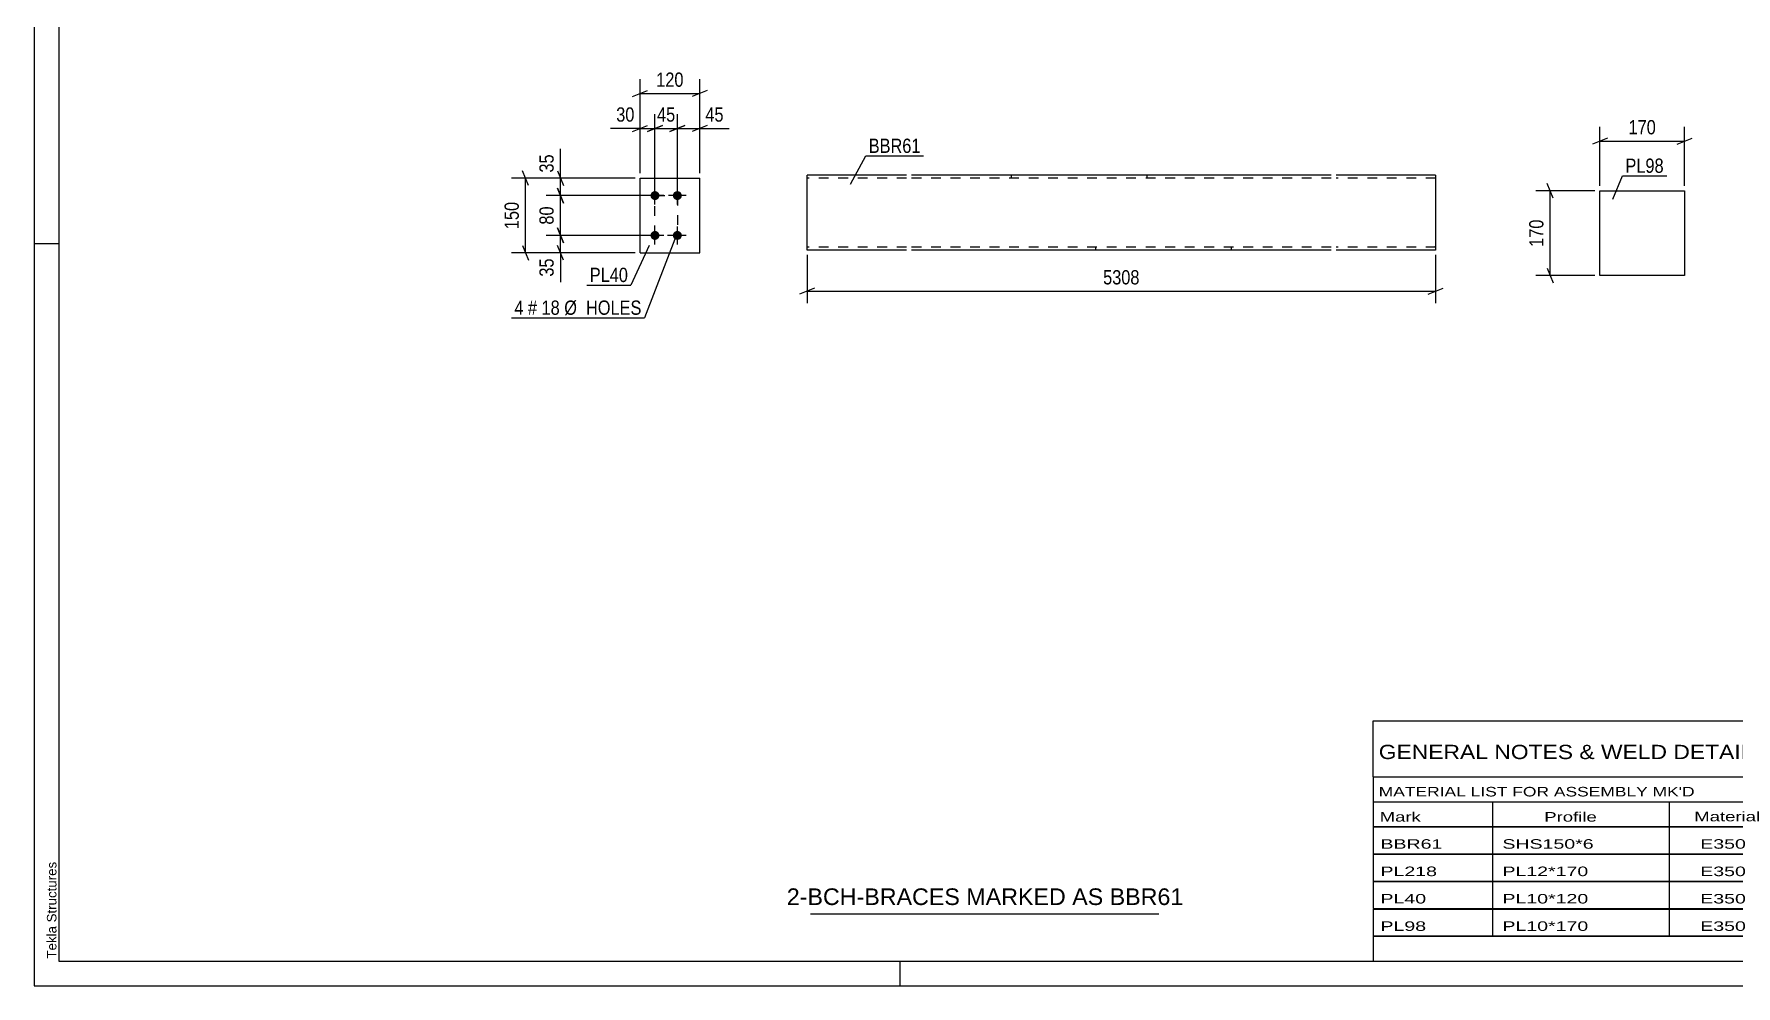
# Model space of a CAD drawing. Header units: millimetres. Extents: x 0 to 594, y 0 to 420.
# Drawn here: x 0 to 341.9, y 0 to 191.2 of the extents above; entities that cross this region are included whole.
import ezdxf

# ---------------------------------------------------------------- set-up
doc = ezdxf.new("R2010")
doc.units = ezdxf.units.MM
doc.linetypes.add('DXK_LINE_DOT2', pattern=[3.9198, 1.9599, -1.9599])
doc.styles.add('Arial', font='ARIAL.TTF', dxfattribs={"height": 0.2})
doc.styles.add('Arial Narrow', font='ARIALN.TTF', dxfattribs={"height": 0.2})

# ---------------------------------------------------------------- blocks, each defined once
blk = doc.blocks.new('Unknown-580610752-1130')
at = {"color": 5, "linetype": 'Continuous'}
for p, q in [((0, 420), (0, 0)), ((5, 415), (5, 5)), ((5, 149), (0, 149)), ((5, 5), (589, 5)), ((174, 0), (174, 5)), ((0, 0), (594, 0))]:
    blk.add_line(p, q, dxfattribs=at)
at = {"color": 174, "linetype": 'Continuous', "style": 'Arial'}
blk.add_text('Tekla Structures', height=1.9102, rotation=90, dxfattribs=at).set_placement((4.5, 5.5))
blk = doc.blocks.new('Part-580610752-2167 - 2161')
at = {"color": 2, "linetype": 'Continuous'}
for p, q in [((121.74, 147.22), (121.74, 162.22)), ((121.74, 162.22), (133.74, 162.22)), ((133.74, 147.22), (133.74, 162.22)), ((121.74, 147.22), (121.74, 147.22)), ((121.74, 147.22), (133.74, 147.22)), ((133.74, 147.22), (133.74, 147.22))]:
    blk.add_line(p, q, dxfattribs=at)
at = {"color": 7, "linetype": 'DXK_LINE_DOT2'}
for p, q in [((121.74, 162.22), (133.74, 162.22)), ((121.74, 147.22), (121.74, 147.22)), ((121.74, 147.22), (133.74, 147.22)), ((133.74, 147.22), (133.74, 147.22))]:
    blk.add_line(p, q, dxfattribs=at)
blk = doc.blocks.new('Bolt-580610752-2200 - 2161')
at = {"linetype": 'Continuous'}
for points in [[(124.74, 157.82), (124.56, 157.84), (124.38, 157.9), (124.21, 157.99), (124.07, 158.12), (123.96, 158.27), (123.89, 158.44), (123.85, 158.63), (123.85, 158.81), (123.89, 159), (123.96, 159.17), (124.07, 159.32), (124.21, 159.45), (124.38, 159.54), (124.56, 159.6), (124.74, 159.62), (124.93, 159.6), (125.11, 159.54), (125.27, 159.45), (125.41, 159.32), (125.52, 159.17), (125.6, 159), (125.64, 158.81), (125.64, 158.63), (125.6, 158.44), (125.52, 158.27), (125.41, 158.12), (125.27, 157.99), (125.11, 157.9), (124.93, 157.84)], [(129.24, 157.82), (129.06, 157.84), (128.88, 157.9), (128.71, 157.99), (128.57, 158.12), (128.46, 158.27), (128.39, 158.44), (128.35, 158.63), (128.35, 158.81), (128.39, 159), (128.46, 159.17), (128.57, 159.32), (128.71, 159.45), (128.88, 159.54), (129.06, 159.6), (129.24, 159.62), (129.43, 159.6), (129.61, 159.54), (129.77, 159.45), (129.91, 159.32), (130.02, 159.17), (130.1, 159), (130.14, 158.81), (130.14, 158.63), (130.1, 158.44), (130.02, 158.27), (129.91, 158.12), (129.77, 157.99), (129.61, 157.9), (129.43, 157.84)], [(124.74, 149.82), (124.56, 149.84), (124.38, 149.9), (124.21, 149.99), (124.07, 150.12), (123.96, 150.27), (123.89, 150.44), (123.85, 150.63), (123.85, 150.81), (123.89, 151), (123.96, 151.17), (124.07, 151.32), (124.21, 151.45), (124.38, 151.54), (124.56, 151.6), (124.74, 151.62), (124.93, 151.6), (125.11, 151.54), (125.27, 151.45), (125.41, 151.32), (125.52, 151.17), (125.6, 151), (125.64, 150.81), (125.64, 150.63), (125.6, 150.44), (125.52, 150.27), (125.41, 150.12), (125.27, 149.99), (125.11, 149.9), (124.93, 149.84)], [(129.24, 149.82), (129.06, 149.84), (128.88, 149.9), (128.71, 149.99), (128.57, 150.12), (128.46, 150.27), (128.39, 150.44), (128.35, 150.63), (128.35, 150.81), (128.39, 151), (128.46, 151.17), (128.57, 151.32), (128.71, 151.45), (128.88, 151.54), (129.06, 151.6), (129.24, 151.62), (129.43, 151.6), (129.61, 151.54), (129.77, 151.45), (129.91, 151.32), (130.02, 151.17), (130.1, 151), (130.14, 150.81), (130.14, 150.63), (130.1, 150.44), (130.02, 150.27), (129.91, 150.12), (129.77, 149.99), (129.61, 149.9), (129.43, 149.84)]]:
    blk.add_hatch(color=1, dxfattribs=at).paths.add_polyline_path(points)
at = {"color": 1, "linetype": 'Continuous'}
for p, q in [((126.54, 158.72), (122.94, 158.72)), ((124.74, 156.92), (124.74, 160.52)), ((131.04, 158.72), (127.44, 158.72)), ((129.24, 156.92), (129.24, 160.52)), ((126.54, 150.72), (122.94, 150.72)), ((124.74, 148.92), (124.74, 152.52)), ((131.04, 150.72), (127.44, 150.72)), ((129.24, 148.92), (129.24, 152.52))]:
    blk.add_line(p, q, dxfattribs=at)
blk = doc.blocks.new('Part-580610752-2404 - 2398')
at = {"color": 2, "linetype": 'Continuous'}
for p, q in [((314.59, 159.67), (331.59, 159.67)), ((314.59, 142.67), (314.59, 159.67)), ((331.59, 159.67), (331.59, 142.67)), ((331.59, 142.67), (314.59, 142.67))]:
    blk.add_line(p, q, dxfattribs=at)
blk = doc.blocks.new('Part-580610752-2436 - 2428')
at = {"color": 2, "linetype": 'Continuous'}
for p, q in [((175.29, 162.79), (155.29, 162.79)), ((155.29, 147.89), (155.29, 162.79)), ((260.58, 162.79), (176.29, 162.79)), ((281.58, 162.79), (261.58, 162.79)), ((281.58, 162.79), (281.58, 162.7)), ((281.58, 162.7), (281.58, 161.59)), ((281.58, 161.59), (281.58, 147.79)), ((155.29, 147.79), (155.29, 147.89)), ((175.29, 147.79), (155.29, 147.79)), ((260.58, 147.79), (176.29, 147.79)), ((281.58, 147.79), (261.58, 147.79))]:
    blk.add_line(p, q, dxfattribs=at)
at = {"color": 7, "linetype": 'DXK_LINE_DOT2'}
for p, q in [((175.29, 162.19), (155.29, 162.19)), ((260.58, 162.19), (176.29, 162.19)), ((196.29, 162.79), (196.29, 162.19)), ((223.54, 162.79), (223.54, 162.19)), ((281.58, 162.19), (261.58, 162.19)), ((281.58, 162.44), (281.58, 161.59)), ((155.29, 148.39), (155.29, 148.44)), ((175.29, 148.39), (155.29, 148.39)), ((155.29, 147.79), (155.29, 147.79)), ((260.58, 148.39), (176.29, 148.39)), ((213.33, 147.79), (213.33, 148.39)), ((240.58, 147.79), (240.58, 148.39)), ((281.58, 148.39), (261.58, 148.39)), ((281.58, 148.44), (281.58, 148.54)), ((281.58, 148.39), (281.58, 148.44)), ((281.58, 148.39), (281.58, 148.44))]:
    blk.add_line(p, q, dxfattribs=at)
blk = doc.blocks.new('Rectangle-580610752-2384 - 2161')
at = {"color": 1, "linetype": 'DXK_LINE_DOT2'}
blk.add_lwpolyline([(124.74, 158.72), (129.24, 158.72), (129.24, 150.72), (124.74, 150.72), (124.74, 158.72)], close=True, dxfattribs=at)
blk = doc.blocks.new('StraightDimension-580610752-2344 - 2161')
at = {"color": 7, "linetype": 'Continuous'}
for p, q in [((124.74, 159.72), (124.74, 175.07)), ((129.24, 159.72), (129.24, 175.07)), ((123.24, 171.62), (126.24, 172.82)), ((124.74, 172.22), (129.24, 172.22)), ((130.74, 172.82), (127.74, 171.62))]:
    blk.add_line(p, q, dxfattribs=at)
at = {"color": 0}
blk.add_wipeout([(129.42, 172.97), (129.42, 177.17), (124.56, 177.17), (124.56, 172.97)], dxfattribs=at)
at = {"color": 3, "style": 'Arial Narrow'}
blk.add_text('45', height=2.863, dxfattribs=at).set_placement((125.16, 173.57))
blk = doc.blocks.new('StraightDimension-580610752-2300 - 2161')
at = {"color": 7, "linetype": 'Continuous'}
for p, q in [((120.74, 162.22), (102.89, 162.22)), ((105.14, 163.72), (106.34, 160.72)), ((105.74, 158.72), (105.74, 162.22)), ((123.74, 158.72), (102.89, 158.72)), ((106.34, 157.22), (105.14, 160.22))]:
    blk.add_line(p, q, dxfattribs=at)
at = {"color": 0}
blk.add_wipeout([(104.99, 167.6), (100.79, 167.6), (100.79, 162.74), (104.99, 162.74)], dxfattribs=at)
at = {"color": 7, "linetype": 'Continuous'}
blk.add_line((105.74, 162.22), (105.74, 168.13), dxfattribs=at)
blk.add_line((105.74, 162.22), (105.74, 168.13), dxfattribs=at)
at = {"color": 3, "style": 'Arial Narrow'}
blk.add_text('35', height=2.863, rotation=90.0002, dxfattribs=at).set_placement((104.39, 163.34))
blk = doc.blocks.new('StraightDimension-580610752-2277 - 2161')
at = {"color": 7, "linetype": 'Continuous'}
for p, q in [((123.74, 150.72), (102.89, 150.72)), ((105.14, 152.22), (106.34, 149.22)), ((105.74, 147.22), (105.74, 150.72)), ((120.74, 147.22), (102.89, 147.22)), ((106.34, 145.72), (105.14, 148.72))]:
    blk.add_line(p, q, dxfattribs=at)
at = {"color": 0}
blk.add_wipeout([(104.99, 146.69), (100.79, 146.69), (100.79, 141.84), (104.99, 141.84)], dxfattribs=at)
at = {"color": 7, "linetype": 'Continuous'}
blk.add_line((105.74, 147.22), (105.74, 141.31), dxfattribs=at)
blk.add_line((105.74, 147.22), (105.74, 141.31), dxfattribs=at)
at = {"color": 3, "style": 'Arial Narrow'}
blk.add_text('35', height=2.863, rotation=90.0002, dxfattribs=at).set_placement((104.39, 142.44))
blk = doc.blocks.new('StraightDimension-580610752-2290 - 2161')
at = {"color": 7, "linetype": 'Continuous'}
for p, q in [((123.74, 158.72), (102.89, 158.72)), ((105.14, 160.22), (106.34, 157.22)), ((105.74, 150.72), (105.74, 158.72)), ((123.74, 150.72), (102.89, 150.72)), ((106.34, 149.22), (105.14, 152.22))]:
    blk.add_line(p, q, dxfattribs=at)
at = {"color": 0}
blk.add_wipeout([(104.99, 157.15), (100.79, 157.15), (100.79, 152.29), (104.99, 152.29)], dxfattribs=at)
at = {"color": 3, "style": 'Arial Narrow'}
blk.add_text('80', height=2.863, rotation=90.0002, dxfattribs=at).set_placement((104.39, 152.89))
blk = doc.blocks.new('StraightDimension-580610752-2314 - 2161')
at = {"color": 7, "linetype": 'Continuous'}
for p, q in [((120.74, 162.22), (95.89, 162.22)), ((99.34, 160.72), (98.14, 163.72)), ((98.74, 147.22), (98.74, 162.22)), ((120.74, 147.22), (95.89, 147.22)), ((98.14, 148.72), (99.34, 145.72))]:
    blk.add_line(p, q, dxfattribs=at)
at = {"color": 0}
blk.add_wipeout([(97.99, 158.06), (93.79, 158.06), (93.79, 151.38), (97.99, 151.38)], dxfattribs=at)
at = {"color": 3, "style": 'Arial Narrow'}
blk.add_text('150', height=2.863, rotation=90.0002, dxfattribs=at).set_placement((97.39, 151.98))
blk = doc.blocks.new('StraightDimension-580610752-2331 - 2161')
at = {"color": 7, "linetype": 'Continuous'}
for p, q in [((121.74, 163.22), (121.74, 175.07)), ((124.74, 159.72), (124.74, 175.07)), ((120.24, 171.62), (123.24, 172.82)), ((121.74, 172.22), (124.74, 172.22)), ((126.24, 172.82), (123.24, 171.62))]:
    blk.add_line(p, q, dxfattribs=at)
at = {"color": 0}
blk.add_wipeout([(121.22, 172.97), (121.22, 177.17), (116.36, 177.17), (116.36, 172.97)], dxfattribs=at)
at = {"color": 7, "linetype": 'Continuous'}
blk.add_line((121.74, 172.22), (115.84, 172.22), dxfattribs=at)
blk.add_line((121.74, 172.22), (115.84, 172.22), dxfattribs=at)
at = {"color": 3, "style": 'Arial Narrow'}
blk.add_text('30', height=2.863, dxfattribs=at).set_placement((116.96, 173.57))
blk = doc.blocks.new('StraightDimension-580610752-2354 - 2161')
at = {"color": 7, "linetype": 'Continuous'}
for p, q in [((129.24, 159.72), (129.24, 175.07)), ((133.74, 163.22), (133.74, 175.07)), ((127.74, 171.62), (130.74, 172.82)), ((129.24, 172.22), (133.74, 172.22)), ((135.24, 172.82), (132.24, 171.62))]:
    blk.add_line(p, q, dxfattribs=at)
at = {"color": 0}
blk.add_wipeout([(139.12, 172.97), (139.12, 177.17), (134.27, 177.17), (134.27, 172.97)], dxfattribs=at)
at = {"color": 7, "linetype": 'Continuous'}
blk.add_line((133.74, 172.22), (139.65, 172.22), dxfattribs=at)
blk.add_line((133.74, 172.22), (139.65, 172.22), dxfattribs=at)
at = {"color": 3, "style": 'Arial Narrow'}
blk.add_text('45', height=2.863, dxfattribs=at).set_placement((134.87, 173.57))
blk = doc.blocks.new('StraightDimension-580610752-2368 - 2161')
at = {"color": 7, "linetype": 'Continuous'}
for p, q in [((121.74, 163.22), (121.74, 182.07)), ((133.74, 163.22), (133.74, 182.07)), ((120.24, 178.62), (123.24, 179.82)), ((121.74, 179.22), (133.74, 179.22)), ((135.24, 179.82), (132.24, 178.62))]:
    blk.add_line(p, q, dxfattribs=at)
at = {"color": 0}
blk.add_wipeout([(131.08, 179.97), (131.08, 184.17), (124.4, 184.17), (124.4, 179.97)], dxfattribs=at)
at = {"color": 3, "style": 'Arial Narrow'}
blk.add_text('120', height=2.863, dxfattribs=at).set_placement((125, 180.57))
blk = doc.blocks.new('StraightDimension-580610752-2406 - 2398')
at = {"color": 7, "linetype": 'Continuous'}
for p, q in [((314.59, 160.67), (314.59, 172.52)), ((331.59, 160.67), (331.59, 172.52)), ((316.09, 170.27), (313.09, 169.07)), ((314.59, 169.67), (331.59, 169.67)), ((330.09, 169.07), (333.09, 170.27))]:
    blk.add_line(p, q, dxfattribs=at)
at = {"color": 0}
blk.add_wipeout([(326.43, 170.42), (326.43, 174.62), (319.74, 174.62), (319.74, 170.42)], dxfattribs=at)
at = {"color": 3, "style": 'Arial Narrow'}
blk.add_text('170', height=2.863, dxfattribs=at).set_placement((320.34, 171.02))
blk = doc.blocks.new('StraightDimension-580610752-2417 - 2398')
at = {"color": 7, "linetype": 'Continuous'}
for p, q in [((305.19, 158.17), (303.99, 161.17)), ((313.59, 159.67), (301.74, 159.67)), ((304.59, 142.67), (304.59, 159.67)), ((303.99, 144.17), (305.19, 141.17)), ((313.59, 142.67), (301.74, 142.67))]:
    blk.add_line(p, q, dxfattribs=at)
at = {"color": 0}
blk.add_wipeout([(303.84, 154.51), (299.64, 154.51), (299.64, 147.83), (303.84, 147.83)], dxfattribs=at)
at = {"color": 3, "style": 'Arial Narrow'}
blk.add_text('170', height=2.863, rotation=90.0002, dxfattribs=at).set_placement((303.24, 148.43))
blk = doc.blocks.new('StraightDimension-580610752-2441 - 2428')
at = {"color": 7, "linetype": 'Continuous'}
for p, q in [((155.29, 146.79), (155.29, 137.13)), ((281.58, 146.79), (281.58, 137.13)), ((156.79, 140.13), (153.79, 138.93)), ((155.29, 139.53), (281.58, 139.53)), ((280.08, 138.93), (283.08, 140.13))]:
    blk.add_line(p, q, dxfattribs=at)
at = {"color": 0}
blk.add_wipeout([(222.69, 140.28), (222.69, 144.48), (214.18, 144.48), (214.18, 140.28)], dxfattribs=at)
at = {"color": 3, "style": 'Arial Narrow'}
blk.add_text('5308', height=2.863, dxfattribs=at).set_placement((214.78, 140.88))
blk = doc.blocks.new('Unknown-580610752-4544')
at = {"color": 7, "linetype": 'Continuous'}
for p, q in [((269, 53.25), (429, 53.25)), ((269, 42), (269, 53.25)), ((429, 53.25), (429, 42)), ((269, 42), (429, 42)), ((269, 42), (269, 37)), ((429, 42), (429, 37)), ((269, 37), (429, 37)), ((269, 37), (269, 32)), ((293, 37), (293, 32)), ((328.5, 37), (328.5, 32)), ((354.5, 37), (354.5, 32)), ((367.5, 37), (367.5, 32)), ((385, 37), (385, 32)), ((407, 37), (407, 32)), ((429, 37), (429, 32)), ((269, 32), (429, 32)), ((269, 31.95), (269, 26.55)), ((269, 31.95), (429, 31.95)), ((293, 32), (293, 26.5)), ((328.5, 32), (328.5, 26.5)), ((354.5, 32), (354.5, 26.5)), ((367.5, 32), (367.5, 26.5)), ((385, 32), (385, 26.5)), ((407, 32), (407, 26.5)), ((429, 31.95), (429, 26.55)), ((269, 26.55), (429, 26.55)), ((269, 26.45), (269, 21.05)), ((269, 26.45), (429, 26.45)), ((293, 26.5), (293, 21)), ((328.5, 26.5), (328.5, 21)), ((354.5, 26.5), (354.5, 21)), ((367.5, 26.5), (367.5, 21)), ((385, 26.5), (385, 21)), ((407, 26.5), (407, 21)), ((429, 26.45), (429, 21.05)), ((269, 21.05), (429, 21.05)), ((269, 20.95), (269, 15.55)), ((269, 20.95), (429, 20.95)), ((293, 21), (293, 15.5)), ((328.5, 21), (328.5, 15.5)), ((354.5, 21), (354.5, 15.5)), ((367.5, 21), (367.5, 15.5)), ((385, 21), (385, 15.5)), ((407, 21), (407, 15.5)), ((429, 20.95), (429, 15.55)), ((269, 15.55), (429, 15.55)), ((269, 15.45), (269, 10.05)), ((269, 15.45), (429, 15.45)), ((293, 15.5), (293, 10)), ((328.5, 15.5), (328.5, 10)), ((354.5, 15.5), (354.5, 10)), ((367.5, 15.5), (367.5, 10)), ((385, 15.5), (385, 10)), ((407, 15.5), (407, 10)), ((429, 15.45), (429, 10.05)), ((269, 10.05), (429, 10.05)), ((269, 10), (429, 10)), ((269, 10), (269, 5)), ((385, 10), (385, 5)), ((407, 10), (407, 5)), ((429, 10), (429, 5)), ((269, 5), (429, 5))]:
    blk.add_line(p, q, dxfattribs=at)
at = {"color": 7, "style": 'Arial Narrow'}
for s, height, width, p in [('GENERAL NOTES & WELD DETAILS :', 2.8633, 1.4, (270.15, 45.56)), ('REFER TYP DRAWING TYP-01', 1.9089, 1.6, (353.7, 45.66)), ("MATERIAL LIST FOR ASSEMBLY MK'D", 1.9089, 1.6, (270.15, 38.06)), ('BBR61', 1.909, 1.794707, (362.57, 37.97)), ('2', 1.91, 1.794707, (391.08, 38.06)), ('No. Required', 1.9089, 1.6, (400.41, 38.06)), ('Mark', 1.909, 1.7, (270.34, 33)), ('Profile', 1.909, 1.7, (303.41, 33)), ('Material', 1.909, 1.7, (333.54, 33.06)), ('No.', 1.909, 1.7, (358.5, 33.06)), ('Length', 1.909, 1.7, (369, 33.06)), ('Area', 1.909, 1.7, (391.5, 33.06)), ('Weight', 1.909, 1.7, (411, 33.06))]:
    blk.add_text(s, height=height, dxfattribs=dict(at, width=width)).set_placement(p)
at = {"color": 7, "linetype": 'Continuous', "style": 'Arial Narrow'}
for s, height, width, p in [('BBR61', 1.909, 1.794707, (270.5, 27.56)), ('SHS150*6', 1.909, 1.794707, (295, 27.56)), ('E350', 1.909, 1.794707, (334.74, 27.56)), ('1', 1.91, 1.794707, (358.86, 27.56)), ('5308', 1.909, 1.794707, (371.58, 27.56)), ('3.2', 1.909, 1.794707, (395.32, 27.56)), ('143.6', 1.909, 1.794707, (411.96, 27.56)), ('PL218', 1.909, 1.794707, (270.5, 22.06)), ('PL12*170', 1.909, 1.794707, (295, 22.06)), ('E350', 1.909, 1.794707, (334.74, 22.06)), ('1', 1.91, 1.794707, (358.86, 22.06)), ('692', 1.909, 1.794707, (373.77, 22.06)), ('0.3', 1.909, 1.794707, (395.32, 22.06)), ('11.1', 1.909, 1.794707, (414.14, 22.06)), ('PL40', 1.909, 1.794707, (270.5, 16.56)), ('PL10*120', 1.909, 1.794707, (295, 16.56)), ('E350', 1.909, 1.794707, (334.74, 16.56)), ('4', 1.91, 1.794707, (358.86, 16.56)), ('150', 1.909, 1.794707, (373.77, 16.56)), ('0.0', 1.909, 1.794707, (395.32, 16.56)), ('5.7', 1.909, 1.794707, (416.33, 16.56)), ('PL98', 1.909, 1.794707, (270.5, 11.06)), ('PL10*170', 1.909, 1.794707, (295, 11.06)), ('E350', 1.909, 1.794707, (334.74, 11.06)), ('2', 1.91, 1.794707, (358.86, 11.06)), ('170', 1.909, 1.794707, (373.77, 11.06)), ('0.1', 1.909, 1.794707, (395.32, 11.06)), ('4.5', 1.909, 1.794707, (416.33, 11.06)), ('Total', 1.909, 1.7, (371.33, 6.5)), ('3.7', 1.909, 1.794707, (394.83, 6.5)), ('164.9', 1.909, 1.794707, (411.96, 6.5))]:
    blk.add_text(s, height=height, dxfattribs=dict(at, width=width)).set_placement(p)
blk = doc.blocks.new('Unknown-580610752-4545')
at = {"color": 7, "linetype": 'Continuous'}
blk.add_line((156, 14.5), (226, 14.5), dxfattribs=at)
at = {"color": 7, "style": 'Arial'}
blk.add_text('2-BCH-BRACES MARKED AS BBR61', height=3.3428, dxfattribs=at).set_placement((151.23, 16.25))
blk = doc.blocks.new('Mark-580610752-2163 - 2161')
at = {"color": 0}
blk.add_wipeout([(119.33, 141.36), (119.33, 144.36), (111.65, 144.36), (111.65, 141.36)], dxfattribs=at)
blk.add_wipeout([(119.33, 141.36), (119.33, 144.36), (111.65, 144.36), (111.65, 141.36)], dxfattribs=at)
at = {"color": 30, "linetype": 'Continuous'}
for p in [(123.58, 148.72), (111.05, 140.76)]:
    blk.add_line(p, (119.93, 140.76), dxfattribs=at)
at = {"color": 3, "style": 'Arial Narrow'}
blk.add_text('PL40', height=2.863, dxfattribs=at).set_placement((111.65, 141.36))
blk = doc.blocks.new('Mark-580610752-2196 - 2161')
at = {"color": 0}
blk.add_wipeout([(98.33, 134.78), (98.33, 137.78), (96.51, 137.78), (96.51, 134.78)], dxfattribs=at)
blk.add_wipeout([(98.33, 134.78), (98.33, 137.78), (96.51, 137.78), (96.51, 134.78)], dxfattribs=at)
blk.add_wipeout([(101.06, 134.78), (101.06, 137.78), (99.23, 137.78), (99.23, 134.78)], dxfattribs=at)
blk.add_wipeout([(101.06, 134.78), (101.06, 137.78), (99.23, 137.78), (99.23, 134.78)], dxfattribs=at)
at = {"color": 3, "style": 'Arial Narrow'}
blk.add_text('4', height=2.86, dxfattribs=at).set_placement((96.51, 134.78))
at = {"color": 0}
blk.add_wipeout([(105.62, 134.78), (105.62, 137.78), (101.96, 137.78), (101.96, 134.78)], dxfattribs=at)
blk.add_wipeout([(105.62, 134.78), (105.62, 137.78), (101.96, 137.78), (101.96, 134.78)], dxfattribs=at)
at = {"color": 3, "style": 'Arial Narrow'}
blk.add_text('#', height=2.86, dxfattribs=at).set_placement((99.23, 134.78))
at = {"color": 0}
blk.add_wipeout([(122.05, 134.78), (122.05, 137.78), (106.52, 137.78), (106.52, 134.78)], dxfattribs=at)
blk.add_wipeout([(122.05, 134.78), (122.05, 137.78), (106.52, 137.78), (106.52, 134.78)], dxfattribs=at)
at = {"color": 7, "linetype": 'Continuous'}
for p in [(129.07, 150.81), (95.91, 134.18)]:
    blk.add_line(p, (122.65, 134.18), dxfattribs=at)
at = {"color": 3, "style": 'Arial Narrow'}
for s, p in [('18', (101.96, 134.78)), ('Ø  HOLES', (106.52, 134.78))]:
    blk.add_text(s, height=2.863, dxfattribs=at).set_placement(p)
blk = doc.blocks.new('Mark-580610752-2400 - 2398')
at = {"color": 0}
blk.add_wipeout([(327.4, 163.29), (327.4, 166.29), (319.72, 166.29), (319.72, 163.29)], dxfattribs=at)
blk.add_wipeout([(327.4, 163.29), (327.4, 166.29), (319.72, 166.29), (319.72, 163.29)], dxfattribs=at)
at = {"color": 30, "linetype": 'Continuous'}
for p, q in [((317.16, 158.01), (319.12, 162.69)), ((319.12, 162.69), (328, 162.69))]:
    blk.add_line(p, q, dxfattribs=at)
at = {"color": 3, "style": 'Arial Narrow'}
blk.add_text('PL98', height=2.863, dxfattribs=at).set_placement((319.72, 163.29))
blk = doc.blocks.new('Mark-580610752-2432 - 2428')
at = {"color": 0}
blk.add_wipeout([(178.1, 167.29), (178.1, 170.29), (167.69, 170.29), (167.69, 167.29)], dxfattribs=at)
blk.add_wipeout([(178.1, 167.29), (178.1, 170.29), (167.69, 170.29), (167.69, 167.29)], dxfattribs=at)
at = {"color": 30, "linetype": 'Continuous'}
for p, q in [((164.04, 161.04), (167.09, 166.69)), ((167.09, 166.69), (178.7, 166.69))]:
    blk.add_line(p, q, dxfattribs=at)
at = {"color": 3, "style": 'Arial Narrow'}
blk.add_text('BBR61', height=2.863, dxfattribs=at).set_placement((167.69, 167.29))

msp = doc.modelspace()

# ---------------------------------------------------------------- block references
for name in ['Unknown-580610752-1130', 'Part-580610752-2167 - 2161', 'Part-580610752-2436 - 2428', 'Bolt-580610752-2200 - 2161', 'Rectangle-580610752-2384 - 2161', 'Part-580610752-2404 - 2398', 'Unknown-580610752-4544', 'Unknown-580610752-4545']:
    msp.add_blockref(name, (0, 0))

# ---------------------------------------------------------------- next in the draw order: block references
for name in ['StraightDimension-580610752-2344 - 2161', 'StraightDimension-580610752-2406 - 2398', 'Mark-580610752-2432 - 2428', 'StraightDimension-580610752-2277 - 2161', 'StraightDimension-580610752-2441 - 2428']:
    msp.add_blockref(name, (0, 0))

# ---------------------------------------------------------------- next in the draw order: block references
for name in ['StraightDimension-580610752-2300 - 2161', 'Mark-580610752-2400 - 2398', 'StraightDimension-580610752-2417 - 2398']:
    msp.add_blockref(name, (0, 0))

# ---------------------------------------------------------------- next in the draw order: block references
msp.add_blockref('StraightDimension-580610752-2290 - 2161', (0, 0))

# ---------------------------------------------------------------- next in the draw order: block references
msp.add_blockref('StraightDimension-580610752-2314 - 2161', (0, 0))

# ---------------------------------------------------------------- next in the draw order: block references
for name in ['StraightDimension-580610752-2331 - 2161', 'Mark-580610752-2163 - 2161']:
    msp.add_blockref(name, (0, 0))

# ---------------------------------------------------------------- next in the draw order: block references
for name in ['StraightDimension-580610752-2354 - 2161', 'Mark-580610752-2196 - 2161']:
    msp.add_blockref(name, (0, 0))

# ---------------------------------------------------------------- next in the draw order: block references
msp.add_blockref('StraightDimension-580610752-2368 - 2161', (0, 0))

doc.saveas('drawing.dxf')
